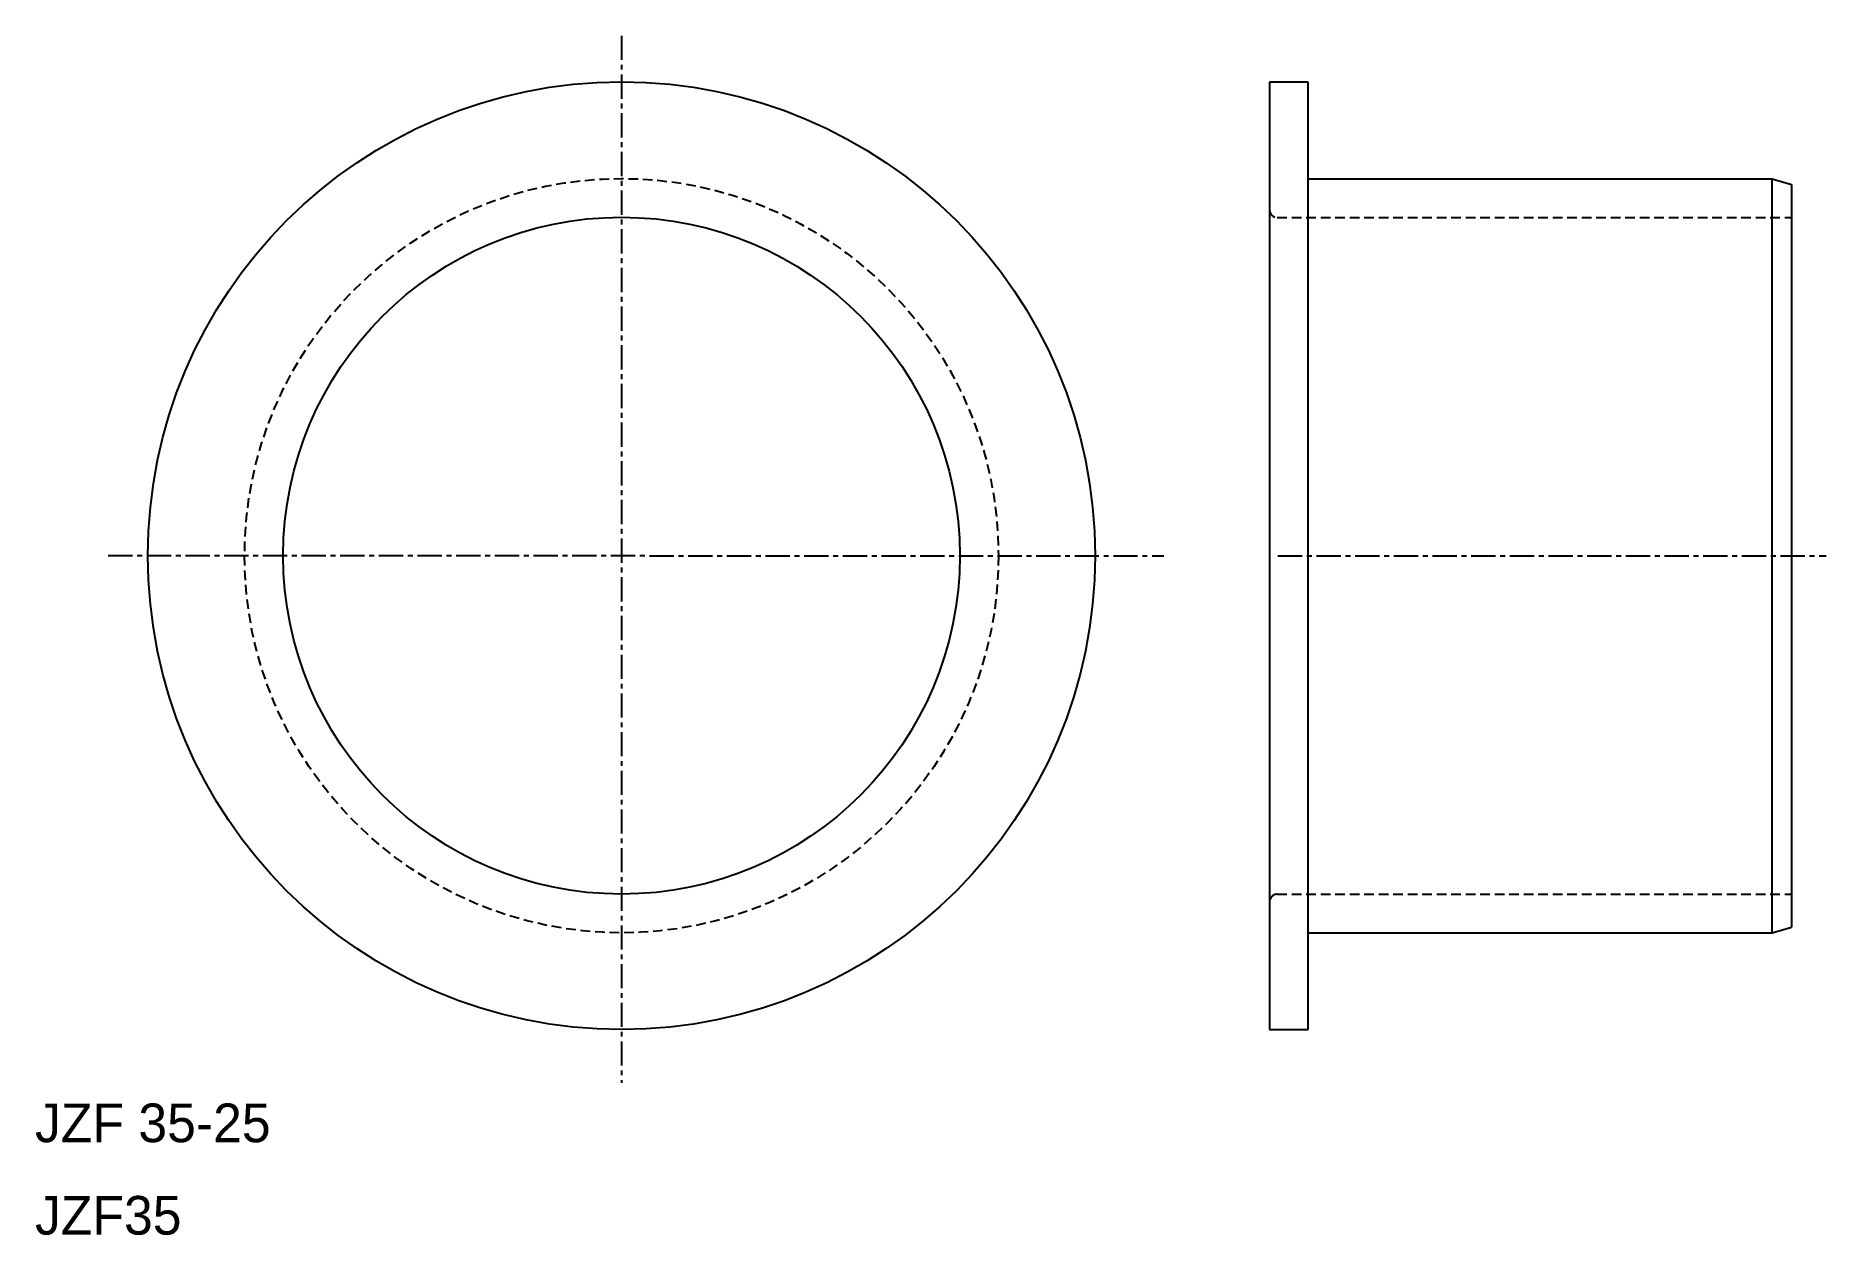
# Model space of a CAD drawing. Extents: x 10 to 102.7, y 10 to 72.
import ezdxf

# ---------------------------------------------------------------- set-up
doc = ezdxf.new("R2010")
doc.units = 0
doc.linetypes.add('CENTER', pattern=[2, 1.25, -0.25, 0.25, -0.25])
doc.linetypes.add('DASHED', pattern=[0.75, 0.5, -0.25])
doc.layers.get('0').update_dxf_attribs({"linetype": 'CONTINUOUS'})
doc.layers.add('CENTER', color=1, linetype='CENTER')

msp = doc.modelspace()

# ---------------------------------------------------------------- linework, layer by layer
at = {"color": 7, "linetype": 'CONTINUOUS'}
for p, q in [((73.864, 69.599), (73.864, 20.599)), ((75.864, 69.599), (73.864, 69.599)), ((75.864, 64.599), (75.864, 69.599)), ((75.864, 25.599), (75.864, 64.599)), ((75.864, 64.599), (99.864, 64.599)), ((99.864, 25.599), (99.864, 64.599)), ((99.864, 64.599), (100.864, 64.299)), ((100.864, 64.299), (100.864, 25.899)), ((75.864, 25.599), (99.864, 25.599)), ((75.864, 20.599), (75.864, 25.599)), ((99.864, 25.599), (100.864, 25.899)), ((73.864, 20.599), (75.864, 20.599))]:
    msp.add_line(p, q, dxfattribs=at)
at = {"color": 3, "linetype": 'DASHED'}
for p, q in [((74.264, 62.599), (100.864, 62.599)), ((74.264, 27.599), (100.864, 27.599))]:
    msp.add_line(p, q, dxfattribs=at)
at = {"color": 7, "linetype": 'CONTINUOUS'}
for radius in [24.5, 17.5]:
    msp.add_circle((40.341, 45.108), radius, dxfattribs=at)
at = {"color": 3, "linetype": 'DASHED'}
msp.add_circle((40.341, 45.108), 19.5, dxfattribs=at)
for centre, start, end in [((74.264, 62.999), 180, 270), ((74.264, 27.199), 90, 180)]:
    msp.add_arc(centre, 0.4, start, end, dxfattribs=at)
at = {"layer": 'CENTER', "color": 1, "linetype": 'CENTER'}
for p, q in [((40.341, 71.989), (40.341, 17.851)), ((13.792, 45.118), (68.398, 45.099)), ((74.3, 45.099), (102.661, 45.099))]:
    msp.add_line(p, q, dxfattribs=at)

# ---------------------------------------------------------------- texts
at = {"color": 7, "linetype": 'CONTINUOUS'}
for s, p in [('JZF 35-25', (10, 14.78)), ('JZF35', (10, 10))]:
    msp.add_text(s, height=2, dxfattribs=at).set_placement(p)

doc.saveas('drawing.dxf')
